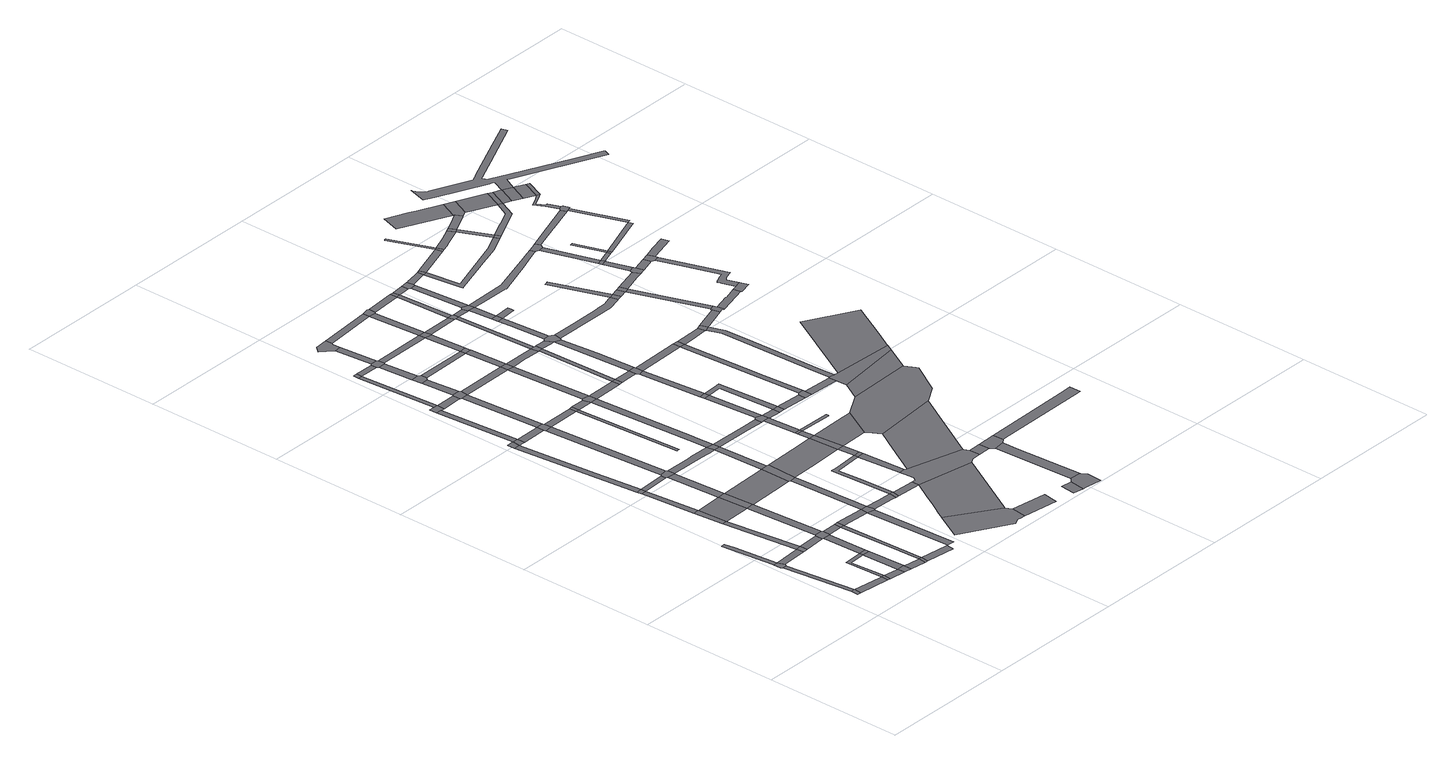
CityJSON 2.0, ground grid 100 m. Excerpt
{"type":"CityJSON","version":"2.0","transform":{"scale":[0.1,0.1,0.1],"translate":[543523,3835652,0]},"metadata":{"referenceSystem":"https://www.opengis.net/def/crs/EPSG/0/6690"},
"CityObjects":{
"road1":{"type":"Road","geometry":[{"type":"MultiSurface","lod":"1","boundaries":[[[0,1,2,3,4]]]}]},
"road2":{"type":"Road","attributes":{"RoadStructureAttribute.sectionType":"1"},"geometry":[{"type":"MultiSurface","lod":"1","boundaries":[[[5,6,1,0]]]}]},
"road3":{"type":"Road","geometry":[{"type":"MultiSurface","lod":"1","boundaries":[[[7,8,9,10,6,5,11,12]]]}]},
"road4":{"type":"Road","attributes":{"RoadStructureAttribute.sectionType":"1"},"geometry":[{"type":"MultiSurface","lod":"1","boundaries":[[[13,14,4,3,15,16]]]}]},
"road5":{"type":"Road","attributes":{"RoadStructureAttribute.sectionType":"1"},"geometry":[{"type":"MultiSurface","lod":"1","boundaries":[[[17,18,19,20,8,7]]]}]},
"road6":{"type":"Road","attributes":{"RoadStructureAttribute.sectionType":"1"},"geometry":[{"type":"MultiSurface","lod":"1","boundaries":[[[21,22,12,11,23,24]]]}]},
"road7":{"type":"Road","geometry":[{"type":"MultiSurface","lod":"1","boundaries":[[[16,15,25,26]]]}]},
"road8":{"type":"Road","attributes":{"RoadStructureAttribute.sectionType":"1"},"geometry":[{"type":"MultiSurface","lod":"1","boundaries":[[[27,26,25,28,29]]]}]},
"road9":{"type":"Road","attributes":{"RoadStructureAttribute.sectionType":"1"},"geometry":[{"type":"MultiSurface","lod":"1","boundaries":[[[30,31,16,26,32,33]]]}]},
"road10":{"type":"Road","geometry":[{"type":"MultiSurface","lod":"1","boundaries":[[[34,21,24,35]]]}]},
"road11":{"type":"Road","geometry":[{"type":"MultiSurface","lod":"1","boundaries":[[[36,29,28,37,38]]]}]},
"road12":{"type":"Road","attributes":{"RoadStructureAttribute.sectionType":"1"},"geometry":[{"type":"MultiSurface","lod":"1","boundaries":[[[39,40,21,34]]]}]},
"road13":{"type":"Road","attributes":{"RoadStructureAttribute.sectionType":"1"},"geometry":[{"type":"MultiSurface","lod":"1","boundaries":[[[41,33,42,43,29,36]]]}]},
"road14":{"type":"Road","attributes":{"RoadStructureAttribute.sectionType":"1"},"geometry":[{"type":"MultiSurface","lod":"1","boundaries":[[[44,45,34,35,46]]]}]},
"road15":{"type":"Road","geometry":[{"type":"MultiSurface","lod":"1","boundaries":[[[47,48,40,39]]]}]},
"road16":{"type":"Road","geometry":[{"type":"MultiSurface","lod":"1","boundaries":[[[49,30,33,41]]]}]},
"road17":{"type":"Road","attributes":{"RoadStructureAttribute.sectionType":"1"},"geometry":[{"type":"MultiSurface","lod":"1","boundaries":[[[50,38,37,51,52]]]}]},
"road18":{"type":"Road","attributes":{"RoadStructureAttribute.sectionType":"1"},"geometry":[{"type":"MultiSurface","lod":"1","boundaries":[[[53,30,49,54]]]}]},
"road19":{"type":"Road","attributes":{"RoadStructureAttribute.sectionType":"1"},"geometry":[{"type":"MultiSurface","lod":"1","boundaries":[[[55,56,57,58,48,47]]]}]},
"road20":{"type":"Road","geometry":[{"type":"MultiSurface","lod":"1","boundaries":[[[52,51,59,60]]]}]},
"road21":{"type":"Road","geometry":[{"type":"MultiSurface","lod":"1","boundaries":[[[61,44,46,53,54,62,63,64]]]}]},
"road22":{"type":"Road","geometry":[{"type":"MultiSurface","lod":"1","boundaries":[[[65,66,57,56]]]}]},
"road23":{"type":"Road","attributes":{"RoadStructureAttribute.sectionType":"1"},"geometry":[{"type":"MultiSurface","lod":"1","boundaries":[[[67,68,69,47,39,70,71]]]}]},
"road24":{"type":"Road","attributes":{"RoadStructureAttribute.sectionType":"1"},"geometry":[{"type":"MultiSurface","lod":"1","boundaries":[[[72,73,74,52,60]]]}]},
"road25":{"type":"Road","attributes":{"RoadStructureAttribute.sectionType":"1"},"geometry":[{"type":"MultiSurface","lod":"1","boundaries":[[[75,76,61,64]]]}]},
"road26":{"type":"Road","attributes":{"RoadStructureAttribute.sectionType":"1"},"geometry":[{"type":"MultiSurface","lod":"1","boundaries":[[[77,63,62,73]]]}]},
"road27":{"type":"Road","geometry":[{"type":"MultiSurface","lod":"1","boundaries":[[[78,60,59,79,80]]]}]},
"road28":{"type":"Road","attributes":{"RoadStructureAttribute.sectionType":"1"},"geometry":[{"type":"MultiSurface","lod":"1","boundaries":[[[81,82,66,65,83,84]]]}]},
"road29":{"type":"Road","attributes":{"RoadStructureAttribute.sectionType":"1"},"geometry":[{"type":"MultiSurface","lod":"1","boundaries":[[[85,65,56,86]]]}]},
"road30":{"type":"Road","geometry":[{"type":"MultiSurface","lod":"1","boundaries":[[[77,73,72,87]]]}]},
"road31":{"type":"Road","geometry":[{"type":"MultiSurface","lod":"1","boundaries":[[[88,67,71,76,75]]]}]},
"road32":{"type":"Road","geometry":[{"type":"MultiSurface","lod":"1","boundaries":[[[89,90,81,84]]]}]},
"road33":{"type":"Road","attributes":{"RoadStructureAttribute.sectionType":"1"},"geometry":[{"type":"MultiSurface","lod":"1","boundaries":[[[91,67,88,92]]]}]},
"road34":{"type":"Road","attributes":{"RoadStructureAttribute.sectionType":"1"},"geometry":[{"type":"MultiSurface","lod":"1","boundaries":[[[89,84,93]]]}]},
"road35":{"type":"Road","attributes":{"RoadStructureAttribute.sectionType":"1"},"geometry":[{"type":"MultiSurface","lod":"1","boundaries":[[[93,84,94,95]]]}]},
"road36":{"type":"Road","attributes":{"RoadStructureAttribute.sectionType":"1"},"geometry":[{"type":"MultiSurface","lod":"1","boundaries":[[[87,72,96,97,98,99]]]}]},
"road37":{"type":"Road","geometry":[{"type":"MultiSurface","lod":"1","boundaries":[[[100,101,85,86,102,91,92,103,104]]]}]},
"road38":{"type":"Road","attributes":{"RoadStructureAttribute.sectionType":"1"},"geometry":[{"type":"MultiSurface","lod":"1","boundaries":[[[98,105,106,107]]]}]},
"road39":{"type":"Road","attributes":{"RoadStructureAttribute.sectionType":"1"},"geometry":[{"type":"MultiSurface","lod":"1","boundaries":[[[108,93,95,109]]]}]},
"road40":{"type":"Road","attributes":{"RoadStructureAttribute.sectionType":"1"},"geometry":[{"type":"MultiSurface","lod":"1","boundaries":[[[110,111,88,75,112,113,114]]]}]},
"road41":{"type":"Road","attributes":{"RoadStructureAttribute.sectionType":"1"},"geometry":[{"type":"MultiSurface","lod":"1","boundaries":[[[115,95,94,116]]]}]},
"road42":{"type":"Road","attributes":{"RoadStructureAttribute.sectionType":"1"},"geometry":[{"type":"MultiSurface","lod":"1","boundaries":[[[117,118,119,120,101,100]]]}]},
"road43":{"type":"Road","geometry":[{"type":"MultiSurface","lod":"1","boundaries":[[[99,98,107,121,122]]]}]},
"road44":{"type":"Road","geometry":[{"type":"MultiSurface","lod":"1","boundaries":[[[123,124,125,126,108,109,127]]]}]},
"road45":{"type":"Road","attributes":{"RoadStructureAttribute.sectionType":"1"},"geometry":[{"type":"MultiSurface","lod":"1","boundaries":[[[128,129,130,99,122]]]}]},
"road46":{"type":"Road","geometry":[{"type":"MultiSurface","lod":"1","boundaries":[[[131,115,116,132,119,118,133]]]}]},
"road47":{"type":"Road","attributes":{"RoadStructureAttribute.sectionType":"1"},"geometry":[{"type":"MultiSurface","lod":"1","boundaries":[[[134,135,104,103,136,137,138,139]]]}]},
"road48":{"type":"Road","attributes":{"RoadStructureAttribute.sectionType":"1"},"geometry":[{"type":"MultiSurface","lod":"1","boundaries":[[[140,124,123,141]]]}]},
"road49":{"type":"Road","attributes":{"RoadStructureAttribute.sectionType":"1"},"geometry":[{"type":"MultiSurface","lod":"1","boundaries":[[[142,143,123,127,144,145,146]]]}]},
"road50":{"type":"Road","attributes":{"RoadStructureAttribute.sectionType":"1"},"geometry":[{"type":"MultiSurface","lod":"1","boundaries":[[[147,148,149,122,121,150,151,152]]]}]},
"road51":{"type":"Road","attributes":{"RoadStructureAttribute.sectionType":"1"},"geometry":[{"type":"MultiSurface","lod":"1","boundaries":[[[153,154,115,131]]]}]},
"road52":{"type":"Road","geometry":[{"type":"MultiSurface","lod":"1","boundaries":[[[155,156,157,158,159,160,161,162,163]]]}]},
"road53":{"type":"Road","geometry":[{"type":"MultiSurface","lod":"1","boundaries":[[[164,165,140,141]]]}]},
"road54":{"type":"Road","geometry":[{"type":"MultiSurface","lod":"1","boundaries":[[[166,167,110,114,168,130,129,169]]]}]},
"road55":{"type":"Road","attributes":{"RoadStructureAttribute.sectionType":"1"},"geometry":[{"type":"MultiSurface","lod":"1","boundaries":[[[170,133,118,171]]]}]},
"road56":{"type":"Road","geometry":[{"type":"MultiSurface","lod":"1","boundaries":[[[172,146,145,154,153,173,174]]]}]},
"road57":{"type":"Road","geometry":[{"type":"MultiSurface","lod":"1","boundaries":[[[152,151,175,176]]]}]},
"road58":{"type":"Road","attributes":{"RoadStructureAttribute.sectionType":"1"},"geometry":[{"type":"MultiSurface","lod":"1","boundaries":[[[138,110,167,177]]]}]},
"road59":{"type":"Road","attributes":{"RoadStructureAttribute.sectionType":"1"},"geometry":[{"type":"MultiSurface","lod":"1","boundaries":[[[178,164,141,179,180]]]}]},
"road60":{"type":"Road","attributes":{"RoadStructureAttribute.sectionType":"1"},"geometry":[{"type":"MultiSurface","lod":"1","boundaries":[[[181,182,172,174]]]}]},
"road61":{"type":"Road","attributes":{"RoadStructureAttribute.sectionType":"1"},"geometry":[{"type":"MultiSurface","lod":"1","boundaries":[[[183,184,185,186,171]]]}]},
"road62":{"type":"Road","geometry":[{"type":"MultiSurface","lod":"1","boundaries":[[[139,138,177,187]]]}]},
"road63":{"type":"Road","geometry":[{"type":"MultiSurface","lod":"1","boundaries":[[[188,189,182,181,190,191]]]}]},
"road64":{"type":"Road","attributes":{"RoadStructureAttribute.sectionType":"1"},"geometry":[{"type":"MultiSurface","lod":"1","boundaries":[[[192,189,188,193]]]}]},
"road65":{"type":"Road","geometry":[{"type":"MultiSurface","lod":"1","boundaries":[[[194,176,175,195,196]]]}]},
"road66":{"type":"Road","geometry":[{"type":"MultiSurface","lod":"1","boundaries":[[[197,170,171,186]]]}]},
"road67":{"type":"Road","geometry":[{"type":"MultiSurface","lod":"1","boundaries":[[[198,178,180,192,193,199,200,201]]]}]},
"road68":{"type":"Road","attributes":{"RoadStructureAttribute.sectionType":"1"},"geometry":[{"type":"MultiSurface","lod":"1","boundaries":[[[202,203,204,205,206,207,152,176,208,209,210,211,212,213]]]}]},
"road69":{"type":"Road","attributes":{"RoadStructureAttribute.sectionType":"1"},"geometry":[{"type":"MultiSurface","lod":"1","boundaries":[[[214,215,198,201]]]}]},
"road70":{"type":"Road","geometry":[{"type":"MultiSurface","lod":"1","boundaries":[[[216,217,218,219,220,215,214,221,222]]]}]},
"road71":{"type":"Road","attributes":{"RoadStructureAttribute.sectionType":"1"},"geometry":[{"type":"MultiSurface","lod":"1","boundaries":[[[223,224,139,187,225,226,227,228]]]}]},
"road72":{"type":"Road","attributes":{"RoadStructureAttribute.sectionType":"1"},"geometry":[{"type":"MultiSurface","lod":"1","boundaries":[[[229,230,166,169,231,232,233,234]]]}]},
"road73":{"type":"Road","attributes":{"function":"3","RoadStructureAttribute.sectionType":"1"},"geometry":[{"type":"MultiSurface","lod":"1","boundaries":[[[195,235,236,237,238,239,240,155,163,241,242,243]]]}]},
"road74":{"type":"Road","attributes":{"RoadStructureAttribute.sectionType":"1"},"geometry":[{"type":"MultiSurface","lod":"1","boundaries":[[[244,197,186,245,223]]]}]},
"road75":{"type":"Road","attributes":{"RoadStructureAttribute.sectionType":"1"},"geometry":[{"type":"MultiSurface","lod":"1","boundaries":[[[173,153,246,247]]]}]},
"road76":{"type":"Road","attributes":{"RoadStructureAttribute.sectionType":"1"},"geometry":[{"type":"MultiSurface","lod":"1","boundaries":[[[161,160,248,249]]]}]},
"road77":{"type":"Road","geometry":[{"type":"MultiSurface","lod":"1","boundaries":[[[250,244,223,228,251]]]}]},
"road78":{"type":"Road","attributes":{"RoadStructureAttribute.sectionType":"1"},"geometry":[{"type":"MultiSurface","lod":"1","boundaries":[[[252,253,187,177,254,255,256]]]}]},
"road79":{"type":"Road","attributes":{"RoadStructureAttribute.sectionType":"1"},"geometry":[{"type":"MultiSurface","lod":"1","boundaries":[[[257,191,190,258]]]}]},
"road80":{"type":"Road","attributes":{"RoadStructureAttribute.sectionType":"1"},"geometry":[{"type":"MultiSurface","lod":"1","boundaries":[[[259,260,213,261,262,263]]]}]},
"road81":{"type":"Road","attributes":{"RoadStructureAttribute.sectionType":"1"},"geometry":[{"type":"MultiSurface","lod":"1","boundaries":[[[264,200,199,265]]]}]},
"road82":{"type":"Road","attributes":{"RoadStructureAttribute.sectionType":"1"},"geometry":[{"type":"MultiSurface","lod":"1","boundaries":[[[246,250,251,266]]]}]},
"road83":{"type":"Road","geometry":[{"type":"MultiSurface","lod":"1","boundaries":[[[267,268,202,213,260]]]}]},
"road84":{"type":"Road","attributes":{"RoadStructureAttribute.sectionType":"1"},"geometry":[{"type":"MultiSurface","lod":"1","boundaries":[[[269,270,268,267]]]}]},
"road85":{"type":"Road","geometry":[{"type":"MultiSurface","lod":"1","boundaries":[[[271,234,233,270,269]]]}]},
"road86":{"type":"Road","attributes":{"RoadStructureAttribute.sectionType":"1"},"geometry":[{"type":"MultiSurface","lod":"1","boundaries":[[[272,273,251,228,274]]]}]},
"road87":{"type":"Road","geometry":[{"type":"MultiSurface","lod":"1","boundaries":[[[247,246,266,275]]]}]},
"road88":{"type":"Road","attributes":{"RoadStructureAttribute.sectionType":"1"},"geometry":[{"type":"MultiSurface","lod":"1","boundaries":[[[276,277,278,234,271]]]}]},
"road89":{"type":"Road","geometry":[{"type":"MultiSurface","lod":"1","boundaries":[[[263,262,279,280,281,282,283,196,195,243,284,285,286,287,288,289,290]]]}]},
"road90":{"type":"Road","attributes":{"RoadStructureAttribute.sectionType":"1"},"geometry":[{"type":"MultiSurface","lod":"1","boundaries":[[[291,216,222,292]]]}]},
"road91":{"type":"Road","geometry":[{"type":"MultiSurface","lod":"1","boundaries":[[[293,294,278,277]]]}]},
"road92":{"type":"Road","attributes":{"RoadStructureAttribute.sectionType":"1"},"geometry":[{"type":"MultiSurface","lod":"1","boundaries":[[[295,258,247,275]]]}]},
"road93":{"type":"Road","attributes":{"RoadStructureAttribute.sectionType":"1"},"geometry":[{"type":"MultiSurface","lod":"1","boundaries":[[[296,294,293,297]]]}]},
"road94":{"type":"Road","geometry":[{"type":"MultiSurface","lod":"1","boundaries":[[[298,299,257,258,295]]]}]},
"road95":{"type":"Road","geometry":[{"type":"MultiSurface","lod":"1","boundaries":[[[300,256,255,296,297,301]]]}]},
"road96":{"type":"Road","attributes":{"RoadStructureAttribute.sectionType":"1"},"geometry":[{"type":"MultiSurface","lod":"1","boundaries":[[[265,257,299,302]]]}]},
"road97":{"type":"Road","attributes":{"RoadStructureAttribute.sectionType":"1"},"geometry":[{"type":"MultiSurface","lod":"1","boundaries":[[[303,304,305,306]]]}]},
"road98":{"type":"Road","geometry":[{"type":"MultiSurface","lod":"1","boundaries":[[[307,272,274,308]]]}]},
"road99":{"type":"Road","attributes":{"RoadStructureAttribute.sectionType":"1"},"geometry":[{"type":"MultiSurface","lod":"1","boundaries":[[[309,310,311,300,301]]]}]},
"road100":{"type":"Road","attributes":{"RoadStructureAttribute.sectionType":"1"},"geometry":[{"type":"MultiSurface","lod":"1","boundaries":[[[312,275,266,313,314,315,316]]]}]},
"road101":{"type":"Road","geometry":[{"type":"MultiSurface","lod":"1","boundaries":[[[264,265,302,317,318]]]}]},
"road102":{"type":"Road","attributes":{"RoadStructureAttribute.sectionType":"1"},"geometry":[{"type":"MultiSurface","lod":"1","boundaries":[[[319,301,297,320,321,322]]]}]},
"road103":{"type":"Road","geometry":[{"type":"MultiSurface","lod":"1","boundaries":[[[323,324,325,293,277]]]}]},
"road104":{"type":"Road","attributes":{"RoadStructureAttribute.sectionType":"1"},"geometry":[{"type":"MultiSurface","lod":"1","boundaries":[[[326,327,271,269,328,329]]]}]},
"road105":{"type":"Road","geometry":[{"type":"MultiSurface","lod":"1","boundaries":[[[330,331,311,310]]]}]},
"road106":{"type":"Road","attributes":{"RoadStructureAttribute.sectionType":"1"},"geometry":[{"type":"MultiSurface","lod":"1","boundaries":[[[292,264,318,332]]]}]},
"road107":{"type":"Road","attributes":{"RoadStructureAttribute.sectionType":"1"},"geometry":[{"type":"MultiSurface","lod":"1","boundaries":[[[333,334,307,308,335,336]]]}]},
"road108":{"type":"Road","attributes":{"RoadStructureAttribute.sectionType":"1"},"geometry":[{"type":"MultiSurface","lod":"1","boundaries":[[[337,338,272,307]]]}]},
"road109":{"type":"Road","geometry":[{"type":"MultiSurface","lod":"1","boundaries":[[[339,340,341,306,305,342,343,344,345,346]]]}]},
"road110":{"type":"Road","geometry":[{"type":"MultiSurface","lod":"1","boundaries":[[[322,321,347,348]]]}]},
"road111":{"type":"Road","attributes":{"RoadStructureAttribute.sectionType":"1"},"geometry":[{"type":"MultiSurface","lod":"1","boundaries":[[[349,350,330,310,351,352,322,348]]]}]},
"road112":{"type":"Road","attributes":{"RoadStructureAttribute.sectionType":"1"},"geometry":[{"type":"MultiSurface","lod":"1","boundaries":[[[353,354,331,330]]]}]},
"road113":{"type":"Road","geometry":[{"type":"MultiSurface","lod":"1","boundaries":[[[355,291,292,332,356,357]]]}]},
"road114":{"type":"Road","geometry":[{"type":"MultiSurface","lod":"1","boundaries":[[[316,315,338,337,358,359]]]}]},
"road115":{"type":"Road","attributes":{"function":"3","RoadStructureAttribute.sectionType":"1"},"geometry":[{"type":"MultiSurface","lod":"1","boundaries":[[[360,361,362,290,289]]]}]},
"road116":{"type":"Road","attributes":{"RoadStructureAttribute.sectionType":"1"},"geometry":[{"type":"MultiSurface","lod":"1","boundaries":[[[363,364,318,317,365]]]}]},
"road117":{"type":"Road","geometry":[{"type":"MultiSurface","lod":"1","boundaries":[[[366,333,336,354,353,367]]]}]},
"road118":{"type":"Road","attributes":{"RoadStructureAttribute.sectionType":"1"},"geometry":[{"type":"MultiSurface","lod":"1","boundaries":[[[368,287,286,369]]]}]},
"road119":{"type":"Road","attributes":{"RoadStructureAttribute.sectionType":"1"},"geometry":[{"type":"MultiSurface","lod":"1","boundaries":[[[370,371,372,373,374,375,339,346]]]}]},
"road120":{"type":"Road","attributes":{"RoadStructureAttribute.sectionType":"1"},"geometry":[{"type":"MultiSurface","lod":"1","boundaries":[[[348,347,376,377]]]}]},
"road121":{"type":"Road","attributes":{"RoadStructureAttribute.sectionType":"1"},"geometry":[{"type":"MultiSurface","lod":"1","boundaries":[[[378,379,316,359]]]}]},
"road122":{"type":"Road","attributes":{"RoadStructureAttribute.sectionType":"1"},"geometry":[{"type":"MultiSurface","lod":"1","boundaries":[[[358,337,380,381,382,383,384]]]}]},
"road123":{"type":"Road","attributes":{"RoadStructureAttribute.sectionType":"1"},"geometry":[{"type":"MultiSurface","lod":"1","boundaries":[[[383,333,366,385,386]]]}]},
"road124":{"type":"Road","attributes":{"RoadStructureAttribute.sectionType":"1"},"geometry":[{"type":"MultiSurface","lod":"1","boundaries":[[[387,357,356,388,389]]]}]},
"road125":{"type":"Road","geometry":[{"type":"MultiSurface","lod":"1","boundaries":[[[390,368,369,391,375,374,392,393]]]}]},
"road126":{"type":"Road","geometry":[{"type":"MultiSurface","lod":"1","boundaries":[[[394,395,363,365,379,378,396]]]}]},
"road127":{"type":"Road","geometry":[{"type":"MultiSurface","lod":"1","boundaries":[[[397,398,384,383,386,399,400]]]}]},
"road128":{"type":"Road","geometry":[{"type":"MultiSurface","lod":"1","boundaries":[[[401,377,376,402,403,404]]]}]},
"road129":{"type":"Road","attributes":{"RoadStructureAttribute.sectionType":"1"},"geometry":[{"type":"MultiSurface","lod":"1","boundaries":[[[405,389,363,395]]]}]},
"road130":{"type":"Road","attributes":{"RoadStructureAttribute.sectionType":"1"},"geometry":[{"type":"MultiSurface","lod":"1","boundaries":[[[406,407,408,409,398,397]]]}]},
"road131":{"type":"Road","attributes":{"RoadStructureAttribute.sectionType":"1"},"geometry":[{"type":"MultiSurface","lod":"1","boundaries":[[[410,396,378,411,412]]]}]},
"road132":{"type":"Road","attributes":{"RoadStructureAttribute.sectionType":"1"},"geometry":[{"type":"MultiSurface","lod":"1","boundaries":[[[413,367,353,414]]]}]},
"road133":{"type":"Road","geometry":[{"type":"MultiSurface","lod":"1","boundaries":[[[415,416,408,407]]]}]},
"road134":{"type":"Road","geometry":[{"type":"MultiSurface","lod":"1","boundaries":[[[387,389,405,417]]]}]},
"road135":{"type":"Road","attributes":{"RoadStructureAttribute.sectionType":"1"},"geometry":[{"type":"MultiSurface","lod":"1","boundaries":[[[418,416,415,419]]]}]},
"road136":{"type":"Road","geometry":[{"type":"MultiSurface","lod":"1","boundaries":[[[420,410,412,418,419,421]]]}]},
"road137":{"type":"Road","attributes":{"RoadStructureAttribute.sectionType":"1"},"geometry":[{"type":"MultiSurface","lod":"1","boundaries":[[[422,423,417,405,424,425]]]}]},
"road138":{"type":"Road","attributes":{"RoadStructureAttribute.sectionType":"1"},"geometry":[{"type":"MultiSurface","lod":"1","boundaries":[[[426,427,428,414,429,401,404]]]}]},
"road139":{"type":"Road","geometry":[{"type":"MultiSurface","lod":"1","boundaries":[[[430,403,402,431,432,433]]]}]},
"road140":{"type":"Road","geometry":[{"type":"MultiSurface","lod":"1","boundaries":[[[434,435,436,415,407]]]}]},
"road141":{"type":"Road","attributes":{"RoadStructureAttribute.sectionType":"1"},"geometry":[{"type":"MultiSurface","lod":"1","boundaries":[[[437,438,439,420,421]]]}]},
"road142":{"type":"Road","geometry":[{"type":"MultiSurface","lod":"1","boundaries":[[[440,441,442,326,329,443,361,360,444,445,446]]]}]},
"road143":{"type":"Road","geometry":[{"type":"MultiSurface","lod":"1","boundaries":[[[447,422,425,439,438,448]]]}]},
"road144":{"type":"Road","geometry":[{"type":"MultiSurface","lod":"1","boundaries":[[[449,413,414,428]]]}]},
"road145":{"type":"Road","attributes":{"RoadStructureAttribute.sectionType":"1"},"geometry":[{"type":"MultiSurface","lod":"1","boundaries":[[[450,451,452,453,454,447,448,455,456,457]]]}]},
"road146":{"type":"Road","attributes":{"RoadStructureAttribute.sectionType":"1"},"geometry":[{"type":"MultiSurface","lod":"1","boundaries":[[[458,459,460,461,462,463,464,465,400,399,466,467,468,469]]]}]},
"road147":{"type":"Road","attributes":{"RoadStructureAttribute.sectionType":"1"},"geometry":[{"type":"MultiSurface","lod":"1","boundaries":[[[470,471,472,449,428,473,474,475]]]}]},
"road148":{"type":"Road","geometry":[{"type":"MultiSurface","lod":"1","boundaries":[[[476,450,457,477]]]}]},
"road149":{"type":"Road","attributes":{"RoadStructureAttribute.sectionType":"1"},"geometry":[{"type":"MultiSurface","lod":"1","boundaries":[[[478,479,480,481,482,483,484,485,486,487]]]}]},
"road150":{"type":"Road","attributes":{"RoadStructureAttribute.sectionType":"1"},"geometry":[{"type":"MultiSurface","lod":"1","boundaries":[[[488,489,490,390,393,491,492,493]]]}]},
"road151":{"type":"Road","attributes":{"function":"3","RoadStructureAttribute.sectionType":"1"},"geometry":[{"type":"MultiSurface","lod":"1","boundaries":[[[494,495,442,441]]]}]},
"road152":{"type":"Road","geometry":[{"type":"MultiSurface","lod":"1","boundaries":[[[496,470,475,483,482]]]}]},
"road153":{"type":"Road","geometry":[{"type":"MultiSurface","lod":"1","boundaries":[[[486,433,432,497,495,494,498,499,487]]]}]},
"road154":{"type":"Road","attributes":{"RoadStructureAttribute.sectionType":"1"},"geometry":[{"type":"MultiSurface","lod":"1","boundaries":[[[500,501,502,503,421,419,504,505,506,507,508,509,510,511]]]}]},
"road155":{"type":"Road","attributes":{"RoadStructureAttribute.sectionType":"1"},"geometry":[{"type":"MultiSurface","lod":"1","boundaries":[[[512,513,476,477,514,515]]]}]},
"road156":{"type":"Road","attributes":{"RoadStructureAttribute.sectionType":"1"},"geometry":[{"type":"MultiSurface","lod":"1","boundaries":[[[516,517,518,458,519]]]}]},
"road157":{"type":"Road","geometry":[{"type":"MultiSurface","lod":"1","boundaries":[[[519,458,469,520]]]}]},
"road158":{"type":"Road","attributes":{"RoadStructureAttribute.sectionType":"1"},"geometry":[{"type":"MultiSurface","lod":"1","boundaries":[[[521,496,482,522,523]]]}]},
"road159":{"type":"Road","attributes":{"RoadStructureAttribute.sectionType":"1"},"geometry":[{"type":"MultiSurface","lod":"1","boundaries":[[[524,525,526,527,477,457,528,529,530,531,532,533,534,535]]]}]},
"road160":{"type":"Road","attributes":{"RoadStructureAttribute.sectionType":"1"},"geometry":[{"type":"MultiSurface","lod":"1","boundaries":[[[536,537,519,520,538,539]]]}]},
"road161":{"type":"Road","attributes":{"RoadStructureAttribute.sectionType":"1"},"geometry":[{"type":"MultiSurface","lod":"1","boundaries":[[[540,541,542,512,543]]]}]},
"road162":{"type":"Road","geometry":[{"type":"MultiSurface","lod":"1","boundaries":[[[543,512,515,544]]]}]},
"road163":{"type":"Road","geometry":[{"type":"MultiSurface","lod":"1","boundaries":[[[545,536,539,546]]]}]},
"road164":{"type":"Road","attributes":{"RoadStructureAttribute.sectionType":"1"},"geometry":[{"type":"MultiSurface","lod":"1","boundaries":[[[539,547,548,546]]]}]},
"road165":{"type":"Road","geometry":[{"type":"MultiSurface","lod":"1","boundaries":[[[549,548,547,550,521,523,551,552,553,554]]]}]},
"road166":{"type":"Road","attributes":{"function":"3","RoadStructureAttribute.sectionType":"1"},"geometry":[{"type":"MultiSurface","lod":"1","boundaries":[[[555,556,557,558,499,498,559,560,561,562]]]}]},
"road167":{"type":"Road","attributes":{"RoadStructureAttribute.sectionType":"1"},"geometry":[{"type":"MultiSurface","lod":"1","boundaries":[[[563,564,565,543,544,566,567,568,569]]]}]},
"road168":{"type":"Road","attributes":{"RoadStructureAttribute.sectionType":"1"},"geometry":[{"type":"MultiSurface","lod":"1","boundaries":[[[570,545,546,571,572,573]]]}]},
"road169":{"type":"Road","attributes":{"RoadStructureAttribute.sectionType":"1"},"geometry":[{"type":"MultiSurface","lod":"1","boundaries":[[[574,575,576,554,553,577]]]}]},
"road170":{"type":"Road","geometry":[{"type":"MultiSurface","lod":"1","boundaries":[[[578,563,569,579]]]}]},
"road171":{"type":"Road","geometry":[{"type":"MultiSurface","lod":"1","boundaries":[[[580,581,500,511,582,583,584,585,586,587]]]}]},
"road172":{"type":"Road","attributes":{"RoadStructureAttribute.sectionType":"1"},"geometry":[{"type":"MultiSurface","lod":"1","boundaries":[[[584,583,588,589]]]}]},
"road173":{"type":"Road","attributes":{"RoadStructureAttribute.sectionType":"1"},"geometry":[{"type":"MultiSurface","lod":"1","boundaries":[[[579,569,535,590]]]}]},
"road174":{"type":"Road","geometry":[{"type":"MultiSurface","lod":"1","boundaries":[[[589,588,591,592]]]}]},
"road175":{"type":"Road","geometry":[{"type":"MultiSurface","lod":"1","boundaries":[[[593,594,570,573,595,596,597]]]}]},
"road176":{"type":"Road","attributes":{"RoadStructureAttribute.sectionType":"1"},"geometry":[{"type":"MultiSurface","lod":"1","boundaries":[[[598,592,591,594,593]]]}]},
"road177":{"type":"Road","geometry":[{"type":"MultiSurface","lod":"1","boundaries":[[[590,535,534,599]]]}]},
"road178":{"type":"Road","attributes":{"RoadStructureAttribute.sectionType":"1"},"geometry":[{"type":"MultiSurface","lod":"1","boundaries":[[[600,601,602,603,604,605]]]}]},
"road179":{"type":"Road","attributes":{"RoadStructureAttribute.sectionType":"1"},"geometry":[{"type":"MultiSurface","lod":"1","boundaries":[[[606,589,592,607]]]}]},
"road180":{"type":"Road","attributes":{"RoadStructureAttribute.sectionType":"1"},"geometry":[{"type":"MultiSurface","lod":"1","boundaries":[[[608,609,610,611,578,579,612,613]]]}]},
"road181":{"type":"Road","attributes":{"RoadStructureAttribute.sectionType":"1"},"geometry":[{"type":"MultiSurface","lod":"1","boundaries":[[[614,597,596,615]]]}]},
"road182":{"type":"Road","geometry":[{"type":"MultiSurface","lod":"1","boundaries":[[[616,617,574,577,618,619,620]]]}]},
"road183":{"type":"Road","geometry":[{"type":"MultiSurface","lod":"1","boundaries":[[[621,622,623,606,624]]]}]},
"road184":{"type":"Road","geometry":[{"type":"MultiSurface","lod":"1","boundaries":[[[624,606,607,625]]]}]},
"road185":{"type":"Road","attributes":{"RoadStructureAttribute.sectionType":"1"},"geometry":[{"type":"MultiSurface","lod":"1","boundaries":[[[626,627,628,629,630,631,632,633,634,635,636,637,638,639,640,641,642,643,644,645,617,616]]]}]},
"road186":{"type":"Road","geometry":[{"type":"MultiSurface","lod":"1","boundaries":[[[646,614,615,635,634,647]]]}]},
"road187":{"type":"Road","attributes":{"RoadStructureAttribute.sectionType":"1"},"geometry":[{"type":"MultiSurface","lod":"1","boundaries":[[[648,649,650,651,652,590,599,653,654,655]]]}]},
"road188":{"type":"Road","geometry":[{"type":"MultiSurface","lod":"1","boundaries":[[[605,604,656,608,613,657,658,659]]]}]},
"road189":{"type":"Road","attributes":{"RoadStructureAttribute.sectionType":"1"},"geometry":[{"type":"MultiSurface","lod":"1","boundaries":[[[660,661,580,587,662,663,664]]]}]},
"road190":{"type":"Road","attributes":{"RoadStructureAttribute.sectionType":"1"},"geometry":[{"type":"MultiSurface","lod":"1","boundaries":[[[665,666,646,647,667,668]]]}]},
"road191":{"type":"Road","attributes":{"RoadStructureAttribute.sectionType":"1"},"geometry":[{"type":"MultiSurface","lod":"1","boundaries":[[[669,624,625,670]]]}]},
"road192":{"type":"Road","attributes":{"RoadStructureAttribute.sectionType":"1"},"geometry":[{"type":"MultiSurface","lod":"1","boundaries":[[[659,658,671,648,672]]]}]},
"road193":{"type":"Road","geometry":[{"type":"MultiSurface","lod":"1","boundaries":[[[672,648,655,673]]]}]},
"road194":{"type":"Road","attributes":{"RoadStructureAttribute.sectionType":"1"},"geometry":[{"type":"MultiSurface","lod":"1","boundaries":[[[674,673,655,675,676,677]]]}]},
"road195":{"type":"Road","geometry":[{"type":"MultiSurface","lod":"1","boundaries":[[[678,679,680,681,660,664,682,683,684,685,686,687]]]}]},
"road196":{"type":"Road","attributes":{"RoadStructureAttribute.sectionType":"1"},"geometry":[{"type":"MultiSurface","lod":"1","boundaries":[[[688,689,690,691,692,693,680,679,694,695,696,697,698,699]]]}]},
"road197":{"type":"Road","attributes":{"RoadStructureAttribute.sectionType":"1"},"geometry":[{"type":"MultiSurface","lod":"1","boundaries":[[[684,683,669,700]]]}]},
"road198":{"type":"Road","geometry":[{"type":"MultiSurface","lod":"1","boundaries":[[[677,676,701,702]]]}]},
"road199":{"type":"Road","attributes":{"RoadStructureAttribute.sectionType":"1"},"geometry":[{"type":"MultiSurface","lod":"1","boundaries":[[[703,702,701,688,704]]]}]},
"road200":{"type":"Road","geometry":[{"type":"MultiSurface","lod":"1","boundaries":[[[704,688,699,705]]]}]},
"road201":{"type":"Road","attributes":{"RoadStructureAttribute.sectionType":"1"},"geometry":[{"type":"MultiSurface","lod":"1","boundaries":[[[706,707,708,709,710,711,712,713,714,715,716,717,718,719,720,721,722,723,724,725,726,727,728,729,730,731,677,702,732,733,734,735,736,737,738,739,740,741,742,743,744,745,746,747]]]}]}
},
"vertices":[
[146,312,0],[119,311,0],[113,257,0],[140,254,0],[146,309,0],
[84,812,0],[56,809,0],
[77,878,0],[47,876,0],[42,875,0],[43,821,0],[92,825,0],[77,877,0],
[369,282,0],[360,283,0],[364,229,0],[370,282,0],
[40,1194,0],[32,1266,0],[17,1265,0],[2,1263,0],
[276,892,0],[275,891,0],[100,826,0],[280,839,0],
[384,226,0],[390,282,0],
[390,281,0],[503,213,0],[500,266,0],
[490,565,0],[356,557,0],[374,532,0],[491,536,0],
[314,895,0],[318,842,0],
[557,267,0],[555,206,0],[557,262,0],
[244,1431,0],[209,1428,0],
[547,538,0],[491,530,0],[491,522,0],
[473,906,0],[314,894,0],[471,854,0],
[232,1648,0],[190,1645,0],
[546,567,0],
[670,248,0],[672,193,0],[679,247,0],
[480,846,0],[536,846,0],
[202,1936,0],[192,2039,0],[153,2034,0],[163,1932,0],
[694,190,0],[700,247,0],
[480,915,0],[542,853,0],[542,906,0],[535,912,0],
[188,2074,0],[150,2071,0],
[430,1654,0],[419,1654,0],[232,1646,0],[247,1431,0],[445,1438,0],
[676,856,0],[646,855,0],[669,485,0],
[501,1439,0],[445,1437,0],
[652,908,0],
[701,245,0],[906,166,0],[912,219,0],
[54,2979,0],[109,2454,0],[149,2458,0],[97,2979,0],
[393,2087,0],[394,2051,0],
[678,907,0],
[487,1657,0],
[101,3037,0],[52,3035,0],
[405,2043,0],[462,2038,0],
[105,3036,0],
[148,2980,0],[147,3035,0],
[678,856,0],[681,856,0],[886,845,0],[893,900,0],
[455,2104,0],[400,2094,0],[395,2051,0],[466,2042,0],[465,2096,0],
[917,223,0],[971,220,0],[940,831,0],
[59,3614,0],[102,3614,0],
[854,1669,0],[487,1655,0],[513,1440,0],[710,1447,0],[855,1453,0],
[332,3039,0],[329,2984,0],
[452,2155,0],[391,2973,0],[337,2969,0],[397,2155,0],
[950,841,0],[940,895,0],
[126,3670,0],[98,3670,0],[92,3670,0],[58,3670,0],[126,3614,0],
[937,960,0],[913,1450,0],[867,1442,0],
[384,3043,0],[336,2980,0],[385,3026,0],
[686,2095,0],[659,2095,0],[719,2039,0],[786,2038,0],[837,2038,0],[828,2094,0],
[57,4245,0],[88,4245,0],
[133,3669,0],[126,3669,0],[267,3615,0],[281,3615,0],[281,3671,0],
[1138,885,0],[1134,886,0],[1039,890,0],[1101,833,0],[1140,831,0],[1143,885,0],
[344,3615,0],[291,3607,0],
[1144,464,0],[1035,267,0],[1385,74,0],[1426,95,0],[1456,91,0],[1486,88,0],[1500,198,0],[1498,203,0],[1479,242,0],
[88,4286,0],[57,4286,0],
[919,1672,0],[904,1672,0],[861,1448,0],[913,1456,0],
[628,3031,0],[629,2977,0],
[286,3679,0],[351,3670,0],[341,3676,0],
[1164,830,0],[1173,885,0],
[885,2037,0],
[226,4288,0],[93,4245,0],[230,4247,0],
[319,3915,0],[266,3911,0],
[682,2207,0],[694,2207,0],[705,2208,0],[653,2978,0],
[884,2090,0],
[313,3989,0],[260,3985,0],[333,3933,0],[335,3976,0],
[239,4236,0],[291,4235,0],
[1173,884,0],[1341,820,0],[1344,875,0],
[652,3032,0],
[235,4298,0],[299,4246,0],[292,4289,0],[286,4295,0],
[1349,1347,0],[1159,1336,0],[1123,1335,0],[1121,1334,0],[1121,1333,0],[1133,1100,0],[1169,1002,0],[1163,1090,0],[1161,1119,0],[1149,1302,0],[1159,1303,0],[1348,1317,0],
[264,4570,0],[214,4565,0],
[262,4687,0],[169,4679,0],[133,4639,0],[170,4606,0],[198,4580,0],[259,4630,0],[266,4640,0],
[771,2980,0],[826,2159,0],[879,2159,0],[874,2224,0],[873,2241,0],[824,2981,0],
[1304,1686,0],[1156,1681,0],[1127,1463,0],[1158,1464,0],[1338,1471,0],[1322,1686,0],
[1334,808,0],[1276,703,0],[1219,599,0],[1209,582,0],[1167,507,0],[1153,480,0],[1480,244,0],[1486,258,0],[1757,750,0],
[756,3034,0],[661,2978,0],
[728,3617,0],[728,3673,0],
[1744,55,0],[1761,165,0],
[767,3049,0],[820,3036,0],
[1260,2086,0],[1152,2087,0],[1152,2036,0],[1275,2035,0],[1277,2086,0],
[707,3980,0],[710,3939,0],
[1424,1009,0],[1401,1321,0],[1349,1312,0],[1379,1005,0],[1424,1008,0],
[685,4294,0],[688,4250,0],
[783,3614,0],
[1399,1350,0],[1351,1347,0],
[1390,1473,0],[1338,1469,0],
[1366,1688,0],
[1045,3043,0],[1039,3043,0],[1047,2987,0],
[778,3672,0],
[1360,1769,0],[1359,1780,0],[1315,1776,0],
[1389,905,0],[1389,902,0],[1382,893,0],[1367,873,0],[1355,874,0],[1762,753,0],[1790,770,0],[1856,772,0],[1855,852,0],[1836,886,0],[1834,890,0],[1441,998,0],
[653,4722,0],[657,4674,0],
[1358,1798,0],[1313,1794,0],
[759,3942,0],
[1293,2034,0],[1341,2032,0],
[758,3957,0],[756,3983,0],
[1293,2101,0],[1340,2084,0],
[737,4241,0],
[1901,147,0],[1887,38,0],[1964,27,0],[1979,137,0],
[1073,3044,0],[1075,2988,0],
[1309,2483,0],[1309,2486,0],[1261,2482,0],
[1005,3673,0],[912,3623,0],[913,3618,0],[1021,3618,0],[1011,3673,0],
[742,4248,0],[735,4294,0],
[1430,2081,0],[1348,2032,0],[1436,2028,0],[1438,2081,0],
[1601,1774,0],[1602,1783,0],[1602,1792,0],
[1714,1698,0],[1652,1697,0],[1404,1473,0],[1597,1480,0],
[1306,2521,0],[1258,2517,0],
[709,4670,0],
[1206,3047,0],[1142,3045,0],[1143,2990,0],[1204,2992,0],
[1055,3619,0],[1025,3618,0],
[2008,164,0],[2007,162,0],[1984,141,0],[1995,23,0],[2107,8,0],[2115,120,0],[2089,147,0],[2088,158,0],
[1479,2027,0],[1481,2080,0],
[1445,2528,0],[1407,2526,0],[1408,2491,0],[1408,2489,0],
[1262,2984,0],[1220,2970,0],
[707,4733,0],[715,4678,0],[716,4728,0],
[1055,3672,0],[1039,3672,0],
[2133,1425,0],[1654,1383,0],[1565,1222,0],
[959,4297,0],[957,4297,0],[970,4252,0],
[1258,3050,0],[1258,3038,0],
[1946,854,0],[1949,774,0],
[2080,297,0],[2069,491,0],[2060,631,0],[2053,752,0],[2054,753,0],[1975,744,0],
[1667,2019,0],[1669,2072,0],
[1009,4254,0],[982,4252,0],
[1060,3619,0],[1136,3618,0],[1151,3618,0],[1166,3618,0],[1136,3673,0],
[1241,3335,0],[1215,3602,0],
[935,4746,0],[935,4694,0],[939,4695,0],
[2084,857,0],[1974,745,0],[2084,778,0],[2085,779,0],
[994,4296,0],[994,4298,0],[1008,4296,0],
[1200,3692,0],[1155,3689,0],[1220,3617,0],[1229,3669,0],
[1685,2089,0],[1724,2017,0],[1726,2070,0],[1725,2087,0],
[970,4697,0],
[1177,3979,0],[1172,4041,0],[1125,4037,0],[1133,3943,0],
[1086,4298,0],[1015,4254,0],[1104,4257,0],
[1623,3047,0],[1624,2992,0],
[1169,4088,0],[1121,4084,0],
[962,4746,0],
[1106,4257,0],[1157,4252,0],
[1104,4316,0],[1153,4299,0],
[1054,4755,0],[967,4746,0],[1015,4701,0],[1060,4706,0],
[1705,2387,0],[1702,2445,0],[1667,2993,0],[1662,2442,0],
[1732,2070,0],[1927,2009,0],[1947,2006,0],[1942,2063,0],
[1288,4050,0],[1286,4074,0],[1284,4097,0],
[1127,4598,0],[1118,4699,0],[1075,4696,0],
[2383,1740,0],[2345,1809,0],[1877,1796,0],[1607,1463,0],[2135,1426,0],[2260,1502,0],[2392,1724,0],
[1110,4763,0],[1117,4714,0],
[1665,3048,0],
[1242,4788,0],[1228,4785,0],[1149,4769,0],[1130,4766,0],[1125,4765,0],[1126,4716,0],[1242,4742,0],[1246,4743,0],
[1791,3701,0],[1789,3701,0],[1769,3695,0],[1708,3677,0],[1649,3676,0],[1618,3670,0],[1455,3670,0],[1397,3670,0],[1568,3618,0],[1698,3619,0],[1787,3643,0],[1806,3649,0],
[1862,3057,0],[1838,3051,0],[1784,3050,0],[1669,2993,0],[1778,2996,0],[1871,3005,0],
[1260,4795,0],[1276,4748,0],
[1990,2067,0],[1986,2170,0],[1961,2764,0],[1955,2914,0],[1915,3017,0],[1879,2999,0],[1914,2902,0],[1945,2170,0],[1949,2070,0],[1991,2062,0],
[2824,874,0],[2810,874,0],[2774,873,0],[2108,780,0],[2812,794,0],[2826,794,0],
[2442,1992,0],[1949,1927,0],
[1897,3069,0],
[1948,1995,0],[2466,2040,0],[2022,2059,0],
[1891,4439,0],[1814,4415,0],[1793,4408,0],[1464,4302,0],[1239,4253,0],[1331,4253,0],[1447,4253,0],[1450,4247,0],[1731,4344,0],[1806,4370,0],[1815,4373,0],[1902,4403,0],
[1517,4884,0],[1510,4882,0],[1276,4749,0],[1533,4837,0],
[1676,4114,0],[1660,4108,0],[1644,4102,0],[1824,3712,0],
[1840,3658,0],
[2083,3131,0],[1927,3021,0],[2100,3079,0],
[1860,4706,0],[1733,4645,0],[1621,4608,0],[1312,4505,0],[1283,4469,0],[1285,4458,0],[1297,4462,0],[1628,4568,0],[1633,4570,0],[1751,4607,0],[1877,4670,0],[1859,4707,0],
[1884,3729,0],[1825,3711,0],[1900,3675,0],[1901,3674,0],
[1415,5196,0],[1407,5194,0],[1400,5191,0],[1539,4892,0],
[1556,4844,0],
[1919,3740,0],[1936,3685,0],
[2088,3146,0],[2122,3158,0],
[2127,3145,0],[2086,3143,0],[2126,3088,0],[2135,3078,0],[2146,3081,0],[2132,3131,0],
[2328,2629,0],[2085,2171,0],[2061,2130,0],[2027,2068,0],[2474,2055,0],[2486,2078,0],[2538,2176,0],[2680,2442,0],
[1734,4975,0],[1690,4954,0],[1648,4935,0],[1594,4857,0],[1633,4872,0],[1756,4923,0],[1758,4924,0],
[2103,3795,0],[1937,3686,0],[2067,3728,0],[2128,3744,0],
[2353,3190,0],[2255,3162,0],[2252,3167,0],[2366,3143,0],
[1760,4988,0],[1785,4937,0],
[1970,4466,0],[1931,4452,0],[1904,4402,0],[1925,4392,0],[1968,4402,0],[1980,4425,0],[1982,4429,0],[1983,4431,0],
[2044,4018,0],[2084,4031,0],
[1887,4721,0],
[2052,3992,0],[2094,4006,0],
[2150,3827,0],[2108,3814,0],[2151,3751,0],[2172,3757,0],[2156,3810,0],
[2096,4000,0],
[1906,4683,0],
[1792,5270,0],[1746,5290,0],[1590,5358,0],[1548,5225,0],[1897,5065,0],[1956,5196,0],
[2178,4066,0],[2188,4039,0],
[1909,5061,0],[1904,5059,0],[1896,5055,0],[1810,5011,0],[1921,5006,0],[1933,5012,0],
[2261,3842,0],[2277,3788,0],
[2440,3217,0],[2393,3201,0],[2370,3134,0],[2457,3158,0],[2444,3207,0],
[2123,4296,0],[2114,4293,0],[2104,4290,0],[2197,4072,0],
[2207,4046,0],
[2413,3298,0],[2419,3310,0],[2424,3311,0],[2426,3312,0],[2474,3330,0],[2492,3336,0],[2486,3354,0],[2392,3638,0],[2341,3790,0],[2303,3778,0],[2354,3626,0],[2442,3361,0],[2412,3350,0],[2374,3335,0],[2367,3333,0],[2370,3327,0],[2356,3322,0],[2352,3321,0],[2360,3297,0],[2363,3290,0],
[2320,3859,0],[2336,3807,0],
[2171,4941,0],[2121,4831,0],[2014,4781,0],[1998,4773,0],[1891,4723,0],[2015,4737,0],[2146,4801,0],[2204,4927,0],
[1906,5064,0],[1968,5030,0],[1971,5031,0],[2030,5163,0],
[2372,4606,0],[2168,4535,0],[2177,4496,0],[2181,4497,0],[2389,4567,0],
[2518,3918,0],[2404,3885,0],[2532,3865,0],[2534,3865,0],
[2532,4195,0],[2542,4165,0],
[2169,4942,0],[2230,5074,0],
[2263,5060,0],
[2303,5042,0],[2204,4928,0],[2258,4903,0],[2319,5034,0],
[2418,4627,0],[2409,4629,0],[2381,4618,0],[2374,4609,0],[2392,4568,0],[2398,4570,0],[2423,4578,0],[2430,4581,0],[2434,4583,0],[2423,4626,0],
[2407,4833,0],[2406,4832,0],[2402,4829,0],[2377,4809,0],[2309,4777,0],[2349,4704,0],[2377,4716,0],[2363,4711,0],[2330,4771,0],[2413,4812,0],[2430,4821,0],[2432,4821,0],
[2558,4205,0],
[2329,4870,0],[2390,5001,0],
[2409,4993,0],[2467,4967,0],
[2492,4956,0],
[2864,5509,0],[2686,5426,0],[2349,5270,0],[2335,5264,0],[2326,5259,0],[2295,5245,0],[2019,5363,0],[2003,5370,0],[1996,5375,0],[1992,5379,0],[1984,5386,0],[1978,5393,0],[1972,5401,0],[1967,5409,0],[1962,5418,0],[1958,5424,0],[1955,5433,0],[1953,5442,0],[1952,5450,0],[1915,5321,0],[1943,5309,0],[1987,5290,0],[2327,5139,0],[2344,5132,0],[2355,5127,0],[2359,5121,0],[2433,5092,0],[2454,5082,0],[3065,4811,0],[3086,4857,0],[3077,4862,0],[2903,4936,0],[2497,5119,0],[2444,5143,0],[2355,5183,0],[2350,5199,0],[2345,5219,0],[2350,5222,0],[2354,5224,0],[2586,5331,0],[2601,5338,0],[2877,5465,0]
]}
